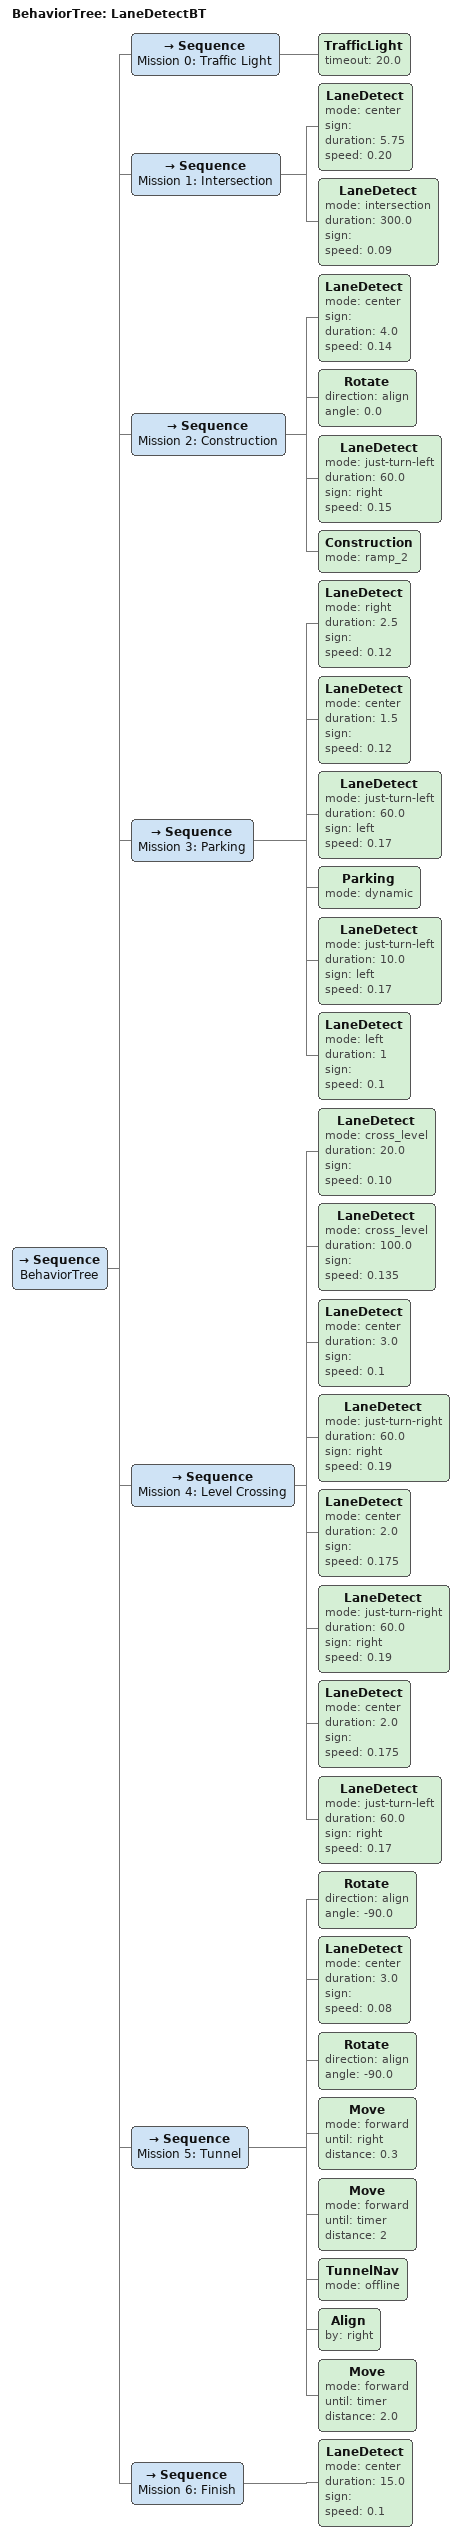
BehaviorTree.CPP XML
<root main_tree_to_execute="LaneDetectBT">
    <BehaviorTree ID="LaneDetectBT">
        <Sequence name="BehaviorTree">
            <Sequence name="Mission 0: Traffic Light">
                <TrafficLight timeout="20.0"/>
            </Sequence>
            <Sequence name="Mission 1: Intersection">
                <LaneDetect mode="center" sign="" duration="5.75" speed="0.20"/>
                <LaneDetect mode="intersection" duration="300.0" sign="" speed="0.09"/>
            </Sequence>

            <Sequence name="Mission 2: Construction">
                <LaneDetect mode="center" sign="" duration="4.0" speed="0.14"/>
                <Rotate direction="align" angle="0.0"/>
                <LaneDetect mode="just-turn-left" duration="60.0" sign="right" speed="0.15"/>
                <Construction mode="ramp_2"/>
            </Sequence>

            <Sequence name="Mission 3: Parking">
                <LaneDetect mode="right" duration="2.5" sign="" speed="0.12"/>
                <LaneDetect mode="center" duration="1.5" sign="" speed="0.12"/>
                <LaneDetect mode="just-turn-left" duration="60.0" sign="left" speed="0.17"/>
                <Parking mode="dynamic"/>
                <LaneDetect mode="just-turn-left" duration="10.0" sign="left" speed="0.17"/>
                <LaneDetect mode="left" duration="1" sign="" speed="0.1"/>
            </Sequence>

            <Sequence name="Mission 4: Level Crossing">
                <LaneDetect mode="cross_level" duration="20.0" sign="" speed="0.10"/>
                <LaneDetect mode="cross_level" duration="100.0" sign="" speed="0.135"/>
                <LaneDetect mode="center" duration="3.0" sign="" speed="0.1"/>
                <LaneDetect mode="just-turn-right" duration="60.0" sign="right" speed="0.19"/>
                <LaneDetect mode="center" duration="2.0" sign="" speed="0.175"/>
                <LaneDetect mode="just-turn-right" duration="60.0" sign="right" speed="0.19"/>
                <LaneDetect mode="center" duration="2.0" sign="" speed="0.175"/>
                <LaneDetect mode="just-turn-left" duration="60.0" sign="right" speed="0.17"/>
            </Sequence>

            <Sequence name="Mission 5: Tunnel">
                <Rotate direction="align" angle="-90.0"/>
                <LaneDetect mode="center" duration="3.0" sign="" speed="0.08"/>
                <Rotate direction="align" angle="-90.0"/>
                <Move mode="forward" until="right" distance="0.3"/>
                <Move mode="forward" until="timer" distance="2"/>
                <TunnelNav mode="offline"/>
                <Align by="right"/>
                <Move mode="forward" until="timer" distance="2.0"/>
            </Sequence>

            <Sequence name="Mission 6: Finish">
                <LaneDetect mode="center" duration="15.0" sign="" speed="0.1"/>
            </Sequence>
        </Sequence>
    </BehaviorTree>
</root>
